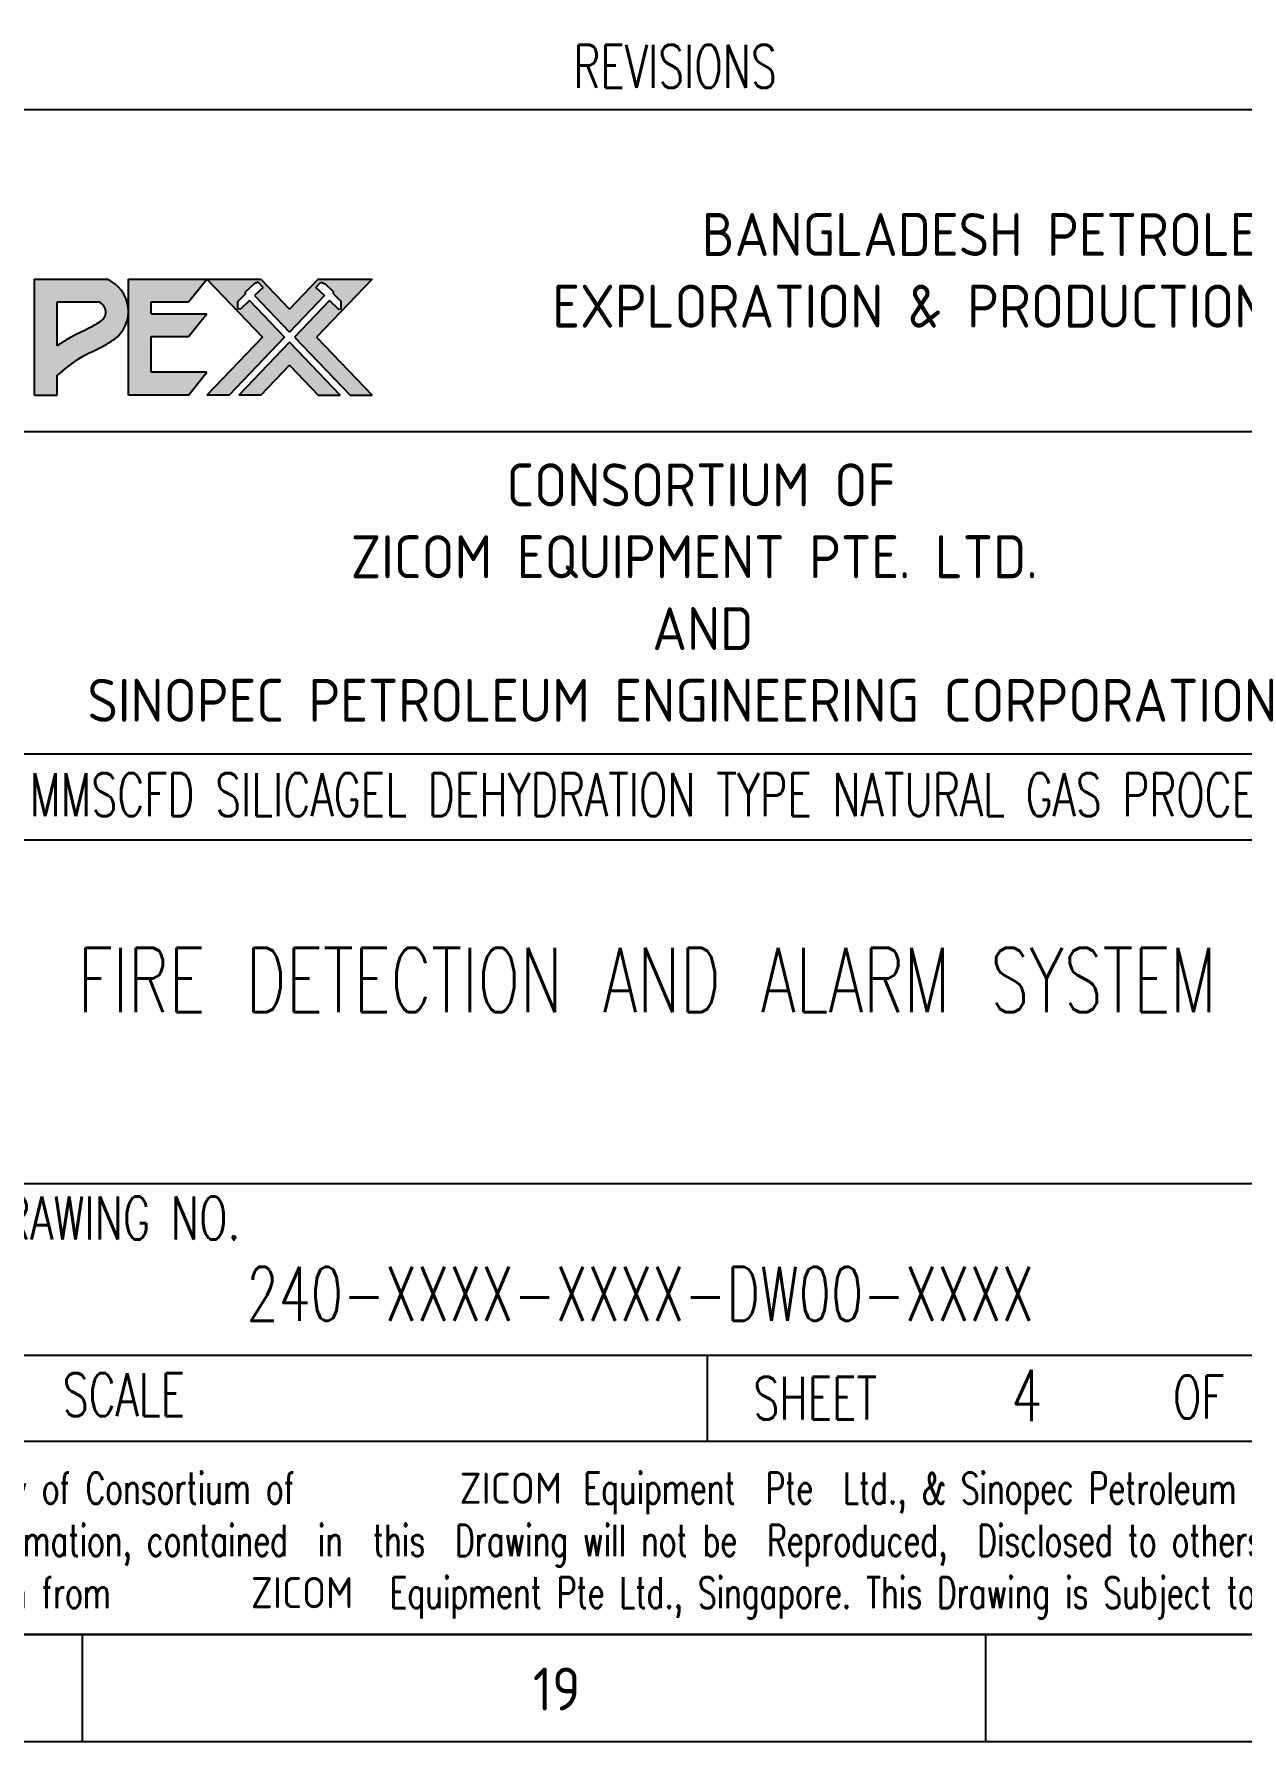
# Model space of a CAD drawing. Header units: inches. Extents: x 985 to 11353, y 526 to 2181.
# Drawn here: x 11191.2 to 11296.7, y 1067.5 to 1216.5 of the extents above; entities that cross this region are included whole.
import ezdxf

# ---------------------------------------------------------------- set-up
doc = ezdxf.new("R2010")
doc.units = ezdxf.units.IN
doc.header["$MEASUREMENT"] = 0
doc.layers.add('CABLE ROUTE FOR TOTAL PLANE-EMBED 2_DWG$0$SILICAGEL BORDER', color=7, linetype='Continuous')
doc.styles.add('HZTXT', font='simplex.shx', dxfattribs={"width": 0.7})
doc.styles.add('ROMANS', font='txt.shx', dxfattribs={"width": 0.85})
doc.styles.get("Standard").update_dxf_attribs({"font": 'isocp3.shx'})

# ---------------------------------------------------------------- blocks, each defined once
blk = doc.blocks.new('240A1')
at = {"lineweight": -3, "true_color": 0x008500}
h = blk.add_hatch(color=96, dxfattribs=at)
edge = h.paths.add_edge_path()
edge.add_spline(control_points=[(1046030.698452365, 286309.9689207612), (1046031.023979152, 286310.2443326699), (1046031.69695703, 286310.8137055438), (1046032.691366337, 286311.1911812901), (1046033.210716817, 286311.5398222658), (1046033.354303636, 286311.6362123737)], knot_values=[0, 0, 0, 0, 0.2854102591536394, 0.5900429659017357, 0.7064492234682908, 0.7064492234682908, 0.7064492234682908, 0.7064492234682908], degree=3, periodic=0)
edge.add_arc((1046032.398506794, 286312.9413196633), 1.617668891312851, 306.2172261304676, 359.216235592245)
edge.add_line((1046034.016024336, 286312.9191918247), (1046034.016024336, 286312.9634475019))
edge.add_arc((1046032.398506794, 286312.9413196633), 1.617668891312851, 0.7837644077550034, 67.95242044513195)
edge.add_line((1046033.005741544, 286314.4406923986), (1046029.641183948, 286314.4406923986))
edge.add_line((1046029.641183948, 286314.4406923986), (1046029.641183948, 286309.0470862778))
edge.add_line((1046029.641183948, 286309.0470862778), (1046030.698452365, 286309.0470862778))
edge.add_line((1046030.698452365, 286309.0470862778), (1046030.698452365, 286309.9689207612))
edge = h.paths.add_edge_path(flags=16)
edge.add_line((1046030.698452365, 286311.3373849932), (1046030.698452365, 286313.3834239807))
edge.add_line((1046030.698452365, 286313.3834239807), (1046032.582310161, 286313.3834239807))
edge.add_arc((1046032.469740961, 286312.9057557941), 0.490753218139046, -52.59611243457488, 76.73940035931543, ccw=False)
edge.add_spline(control_points=[(1046032.767839061, 286312.5159144879), (1046032.610120422, 286312.410769356), (1046032.169478795, 286312.1170100254), (1046031.423325515, 286311.8248278536), (1046030.919740623, 286311.4861908653), (1046030.698452365, 286311.3373849932)], knot_values=[0, 0, 0, 0, 0.1275011013348279, 0.3562184716653669, 0.5355067172174308, 0.5355067172174308, 0.5355067172174308, 0.5355067172174308], degree=3, periodic=0)
blk.add_hatch(color=96, dxfattribs=at).paths.add_polyline_path([(1046034.016024336, 286309.0470862778), (1046036.817118579, 286309.0470862778), (1046037.671869114, 286310.1043546957), (1046035.073292754, 286310.1043546957), (1046035.073292754, 286311.7671904673), (1046036.817118579, 286311.7671904673), (1046037.671869114, 286312.8244588852), (1046035.073292754, 286312.8244588852), (1046035.073292754, 286313.3834239807), (1046036.817118579, 286313.3834239807), (1046037.671869114, 286314.4406923986), (1046034.016024336, 286314.4406923986), (1046034.016024336, 286312.9634475019, -0.006839741393709764), (1046034.016024336, 286312.9191918247)])
h = blk.add_hatch(color=96, dxfattribs=at)
h.paths.add_polyline_path([(1046040.262692939, 286311.7438893382), (1046037.671869114, 286309.0470862778), (1046038.698629212, 286309.0470862778), (1046041.289453037, 286311.7438893382), (1046039.654619039, 286313.4455972214), (1046039.255151422, 286313.0618279225), (1046039.108861964, 286313.0496340478), (1046039.112951705, 286313.4070484518), (1046039.471244241, 286313.751260772), (1046039.471244241, 286313.8525579727), (1046039.863476536, 286314.2293762839), (1046040.062168766, 286314.2951388291), (1046040.290988756, 286314.0569588171), (1046039.891521138, 286313.6731895181), (1046041.517228262, 286311.9809818488), (1046043.142935385, 286313.6731895181), (1046042.743467768, 286314.0569588171), (1046042.972287758, 286314.2951388291), (1046043.170979988, 286314.2293762839), (1046043.563212283, 286313.8525579727), (1046043.563212283, 286313.751260772), (1046043.921504819, 286313.4070484518), (1046043.92559456, 286313.0496340478), (1046043.779305102, 286313.0618279225), (1046043.379837484, 286313.4455972214), (1046041.745003487, 286311.7438893382), (1046044.335827312, 286309.0470862778), (1046045.362587409, 286309.0470862778), (1046042.771763585, 286311.7438893382), (1046045.362587409, 286314.4406923986), (1046042.853516764, 286314.4406923986), (1046041.517228262, 286313.049742197), (1046040.18093976, 286314.4406923986), (1046037.671869114, 286314.4406923986)])
h.paths.add_polyline_path([(1046041.517228262, 286311.5067968276), (1046039.154179663, 286309.0470862778), (1046040.18093976, 286309.0470862778), (1046041.517228262, 286310.4380364795), (1046042.853516764, 286309.0470862778), (1046043.880276861, 286309.0470862778)], flags=17)
at = {"lineweight": -3}
for p, q in [((1046010.9679728, 286322.3470175929), (1046110.9679728, 286322.3470175929)), ((1046010.9679728, 286292.3470175929), (1046110.9679728, 286292.3470175929)), ((1046010.9679728, 286288.3470175929), (1046110.9679728, 286288.3470175929)), ((1046010.9679728, 286272.3470175929), (1046110.9679728, 286272.3470175929)), ((1046025.9679728, 286264.3470175929), (1046095.9679728, 286264.3470175929)), ((1046060.9679728, 286264.3470175929), (1046060.9679728, 286260.3470175929)), ((1046010.9679728, 286260.3470175929), (1046110.9679728, 286260.3470175929)), ((1046010.9679728, 286260.3470175929), (1046110.9679728, 286260.3470175929)), ((1046010.9679728, 286251.3470175929), (1046110.9679728, 286251.3470175929))]:
    blk.add_line(p, q, dxfattribs=at)
at = {"color": 96, "lineweight": -3, "true_color": 0x008500}
for p, q in [((1046029.641183948, 286309.0470862778), (1046029.641183948, 286314.4406923986)), ((1046029.641183948, 286314.4406923986), (1046033.005741544, 286314.4406923986)), ((1046034.016024336, 286309.0470862778), (1046034.016024336, 286314.4406923986)), ((1046034.016024336, 286314.4406923986), (1046037.671869114, 286314.4406923986)), ((1046036.817118579, 286313.3834239807), (1046037.671869114, 286314.4406923986)), ((1046037.671869114, 286314.4406923986), (1046040.262692939, 286311.7438893382)), ((1046037.671869114, 286314.4406923986), (1046040.18093976, 286314.4406923986)), ((1046039.471244241, 286313.751260772), (1046039.112951705, 286313.4070484518)), ((1046039.863476536, 286314.2293762839), (1046039.471244241, 286313.8525579727)), ((1046039.471244241, 286313.751260772), (1046039.471244241, 286313.8525579727)), ((1046040.062168766, 286314.2951388291), (1046039.863476536, 286314.2293762839)), ((1046040.290988756, 286314.0569588171), (1046039.891521138, 286313.6731895181)), ((1046040.290988756, 286314.0569588171), (1046040.062168766, 286314.2951388291)), ((1046040.18093976, 286314.4406923986), (1046041.517228262, 286313.049742197)), ((1046042.853516764, 286314.4406923986), (1046041.517228262, 286313.049742197)), ((1046042.743467768, 286314.0569588171), (1046042.972287758, 286314.2951388291)), ((1046042.743467768, 286314.0569588171), (1046043.142935385, 286313.6731895181)), ((1046045.362587409, 286314.4406923986), (1046042.771763585, 286311.7438893382)), ((1046042.853516764, 286314.4406923986), (1046045.362587409, 286314.4406923986)), ((1046042.972287758, 286314.2951388291), (1046043.170979988, 286314.2293762839)), ((1046043.170979988, 286314.2293762839), (1046043.563212283, 286313.8525579727)), ((1046043.563212283, 286313.751260772), (1046043.563212283, 286313.8525579727)), ((1046043.563212283, 286313.751260772), (1046043.921504819, 286313.4070484518)), ((1046030.698452365, 286311.3373849932), (1046030.698452365, 286313.3834239807)), ((1046030.698452365, 286313.3834239807), (1046032.582310161, 286313.3834239807)), ((1046035.073292754, 286312.8244588852), (1046035.073292754, 286313.3834239807)), ((1046035.073292754, 286313.3834239807), (1046036.817118579, 286313.3834239807)), ((1046039.108861964, 286313.0496340478), (1046039.112951705, 286313.4070484518)), ((1046039.255151422, 286313.0618279225), (1046039.108861964, 286313.0496340478)), ((1046039.654619039, 286313.4455972214), (1046039.255151422, 286313.0618279225)), ((1046039.654619039, 286313.4455972214), (1046041.289453037, 286311.7438893382)), ((1046039.891521138, 286313.6731895181), (1046041.517228262, 286311.9809818488)), ((1046043.142935385, 286313.6731895181), (1046041.517228262, 286311.9809818488)), ((1046043.379837484, 286313.4455972214), (1046041.745003487, 286311.7438893382)), ((1046043.379837484, 286313.4455972214), (1046043.779305102, 286313.0618279225)), ((1046043.779305102, 286313.0618279225), (1046043.92559456, 286313.0496340478)), ((1046043.92559456, 286313.0496340478), (1046043.921504819, 286313.4070484518)), ((1046035.073292754, 286312.8244588852), (1046037.671869114, 286312.8244588852)), ((1046036.817118579, 286311.7671904673), (1046037.671869114, 286312.8244588852)), ((1046035.073292754, 286310.1043546957), (1046035.073292754, 286311.7671904673)), ((1046035.073292754, 286311.7671904673), (1046036.817118579, 286311.7671904673)), ((1046040.262692939, 286311.7438893382), (1046037.671869114, 286309.0470862778)), ((1046041.289453037, 286311.7438893382), (1046038.698629212, 286309.0470862778)), ((1046041.289453037, 286311.7438893382), (1046038.698629212, 286309.0470862778)), ((1046041.517228262, 286311.5067968276), (1046039.154179663, 286309.0470862778)), ((1046041.517228262, 286311.5067968276), (1046039.154179663, 286309.0470862778)), ((1046041.517228262, 286311.5067968276), (1046043.880276861, 286309.0470862778)), ((1046041.745003487, 286311.7438893382), (1046044.335827312, 286309.0470862778)), ((1046042.771763585, 286311.7438893382), (1046045.362587409, 286309.0470862778)), ((1046030.698452365, 286309.0470862778), (1046030.698452365, 286309.9689207612)), ((1046037.671869114, 286310.1043546957), (1046035.073292754, 286310.1043546957)), ((1046036.817118579, 286309.0470862778), (1046037.671869114, 286310.1043546957)), ((1046041.517228262, 286310.4380364795), (1046040.18093976, 286309.0470862778)), ((1046041.517228262, 286310.4380364795), (1046042.853516764, 286309.0470862778)), ((1046029.641183948, 286309.0470862778), (1046030.698452365, 286309.0470862778)), ((1046036.817118579, 286309.0470862778), (1046034.016024336, 286309.0470862778)), ((1046038.698629212, 286309.0470862778), (1046037.671869114, 286309.0470862778)), ((1046040.18093976, 286309.0470862778), (1046039.154179663, 286309.0470862778)), ((1046042.853516764, 286309.0470862778), (1046043.880276861, 286309.0470862778)), ((1046044.335827312, 286309.0470862778), (1046045.362587409, 286309.0470862778))]:
    blk.add_line(p, q, dxfattribs=at)
at = {"color": 0, "lineweight": -3}
for p, q in [((1046010.9679728, 286307.3470175929), (1046110.9679728, 286307.3470175929)), ((1046031.867972851, 286251.347015525), (1046031.867972851, 286246.347015525)), ((1046073.917972851, 286251.347015525), (1046073.917972851, 286246.347015525))]:
    blk.add_line(p, q, dxfattribs=at)
at = {"color": 5, "lineweight": -3}
blk.add_lwpolyline([(1045274.9679728, 286840.3470175929), (1046115.9679728, 286840.3470175929), (1046115.9679728, 286246.3470175929), (1045274.9679728, 286246.3470175929)], close=True, dxfattribs=at)
at = {"color": 0, "lineweight": -3}
blk.add_lwpolyline([(1045279.9679728, 286835.3470175929), (1046110.9679728, 286835.3470175929), (1046110.9679728, 286251.3470175929), (1045279.9679728, 286251.3470175929)], close=True, dxfattribs=at)
at = {"color": 96, "lineweight": -3, "true_color": 0x008500}
for centre, radius, start, end in [((1046032.398506794, 286312.9413196633), 1.617668891312851, 306.2172275999096, 67.95242019910177), ((1046032.469740961, 286312.9057557941), 0.4907532181390458, 307.4038894278906, 76.7394016851773)]:
    blk.add_arc(centre, radius, start, end, dxfattribs=at)
for points in [[(1046032.767839061, 286312.5159144879), (1046032.287547385, 286312.2132135868), (1046031.374851627, 286311.7613993771), (1046030.698452365, 286311.3373849932)], [(1046033.354303636, 286311.6362123737), (1046032.917939467, 286311.3564949561), (1046031.7119018, 286310.7357039791), (1046030.698452365, 286309.9689207612)]]:
    blk.add_spline(points, degree=3, dxfattribs=at)
at = {"lineweight": -3, "style": 'HZTXT', "width": 0.7}
for s, height, p in [('REVISIONS', 2, (1046054.7283665, 286323.3470175929)), ('60 MMSCFD SILICAGEL DEHYDRATION TYPE NATURAL GAS PROCESS PLANT', 2, (1046026.052899253, 286289.4456062631)), (' DRAWING NO.', 2, (1046025.9679728, 286269.7294767782)), ('SCALE', 2, (1046030.957579099, 286261.5108981731)), ('SHEET', 2, (1046063.1194247, 286261.3470175929)), ('OF', 2, (1046082.659207213, 286261.4018073546)), ('This  Drawing is  Property of Consortium of ', 1.45, (1046011.141977245, 286257.4290167811)), (' Equipment  Pte  Ltd., & Sinopec Petroleum Engineering', 1.45, (1046054.507852245, 286257.4290167811)), ('Corporation and any Information, contained  in  this  Drawing will not be  Reproduced,  Disclosed to others without', 1.45, (1046011.209545833, 286254.9986412855)), ('Explicit Written Permission from ', 1.45, (1046011.141977245, 286252.5682657898)), ('  Equipment Pte Ltd., Singapore. This Drawing is Subject to Change.', 1.45, (1046044.789227245, 286252.5682657898))]:
    blk.add_text(s, height=height, dxfattribs=at).set_placement(p)
at = {"color": 7, "lineweight": -3}
for s, p in [('BANGLADESH PETROLEUM', (1046060.711921584, 286315.5206386243)), ('EXPLORATION & PRODUCTION CO. LTD', (1046053.754068389, 286312.1833965614)), ('CONSORTIUM OF', (1046051.614571825, 286303.8644797131)), ('ZICOM EQUIPMENT PTE. LTD.', (1046044.3679728, 286300.5172376501)), ('AND', (1046058.411018435, 286297.1699955871)), ('SINOPEC PETROLEUM ENGINEERING CORPORATION', (1046032.107579099, 286293.8331088632))]:
    blk.add_text(s, height=2, dxfattribs=at).set_placement(p)
at = {"color": 5, "lineweight": -3}
for p in [(1046049.432852245, 286257.4290167811), (1046039.714227245, 286252.5682657898)]:
    blk.add_text('ZICOM', height=1.45, dxfattribs=at).set_placement(p)
at = {"lineweight": -3, "insert": (1046052.846707754, 286249.8079971109), "char_height": 2, "attachment_point": 1}
blk.add_mtext_dynamic_manual_height_columns('19', width=2, gutter_width=1, heights=[0], dxfattribs=at)

msp = doc.modelspace()

# ---------------------------------------------------------------- block references
at = {"layer": 'CABLE ROUTE FOR TOTAL PLANE-EMBED 2_DWG$0$SILICAGEL BORDER', "color": 7, "xscale": 1.875, "yscale": 1.875, "zscale": 1.875}
msp.add_blockref('240A1', (-1950114.319266645, -535644.4357836178), dxfattribs=at)

# ---------------------------------------------------------------- texts
at = {"lineweight": -3, "width": 0.7}
for s, height, style, p in [('FIRE DETECTION AND ALARM SYSTEM', 5.625, 'ROMANS', (11195.04298417328, 1131.15926429124)), ('240-XXXX-XXXX-DW00-XXXX', 4.6875, 'ROMANS', (11209.75440997129, 1104.228634007628)), ('4', 4.5, 'HZTXT', (11276.54119177184, 1095.442572965458))]:
    msp.add_text(s, height=height, dxfattribs=dict(at, style=style)).set_placement(p)

doc.saveas('drawing.dxf')
